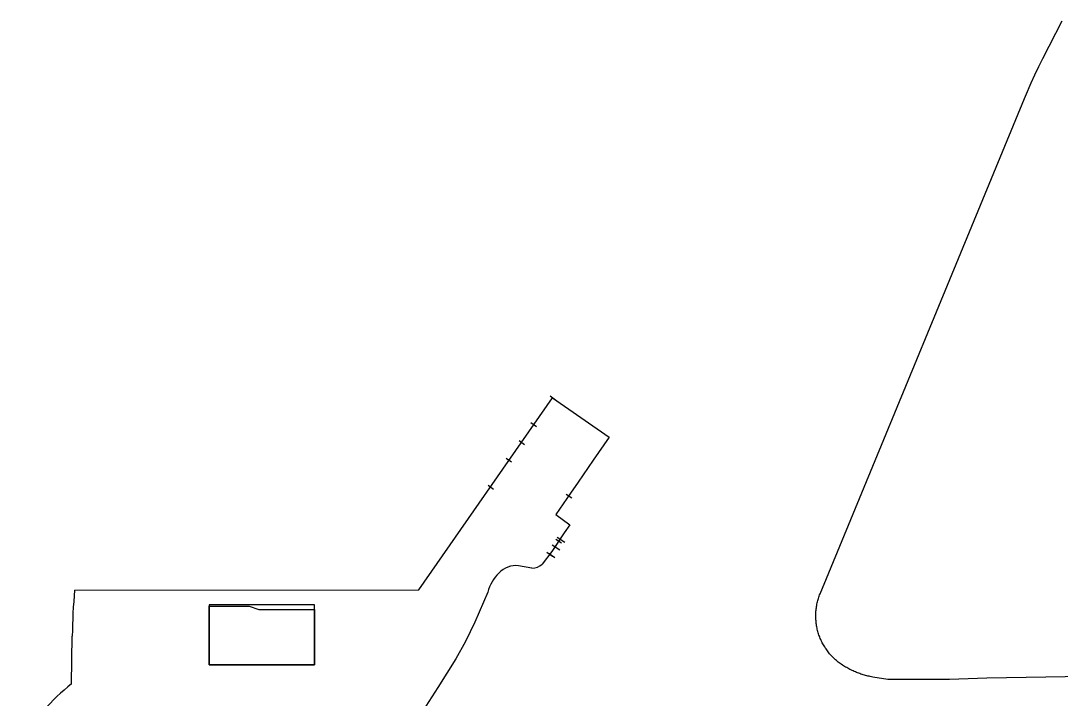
# Model space of a CAD drawing. Extents: x 833948 to 835387, y 817738 to 818666.
# Drawn here: x 833976 to 834667, y 818199 to 818650 of the extents above; entities that cross this region are included whole.
import ezdxf

# ---------------------------------------------------------------- set-up
doc = ezdxf.new("R2010")
doc.units = 0
doc.layers.add('KL6646D_Sht2_dgn', color=7, linetype='Continuous')

msp = doc.modelspace()

# ---------------------------------------------------------------- linework, layer by layer
at = {"layer": 'KL6646D_Sht2_dgn'}
for p, q in [((834240.04, 818271.92), (834328.83, 818399.5)), ((834330.95, 818398.02), (834327.25, 818400.58)), ((834328.83, 818399.5), (834366.57, 818373.35)), ((834318.27, 818380.3), (834314.57, 818382.86)), ((834310.35, 818368.35), (834306.65, 818370.92)), ((834366.57, 818373.35), (834355.83, 818358.18)), ((834301.73, 818356.67), (834298.03, 818359.23)), ((834355.83, 818358.18), (834346.06, 818343.55)), ((834346.06, 818343.55), (834340.9, 818336.18)), ((834289.75, 818338.68), (834286.05, 818341.25)), ((834340.9, 818336.18), (834331.16, 818321.97)), ((834338.09, 818335.55), (834341.84, 818333.06)), ((834331.16, 818321.97), (834340.39, 818315.22)), ((834340.39, 818315.22), (834336.62, 818309.83)), ((834336.62, 818309.83), (834328.55, 818297.51)), ((834328.72, 818301.88), (834332.47, 818299.39)), ((834330.01, 818301.06), (834333.76, 818298.58)), ((834331.15, 818305.6), (834334.9, 818303.12)), ((834332.1, 818307.02), (834335.85, 818304.53)), ((834333.41, 818306.15), (834337.16, 818303.67)), ((834328.55, 818297.51), (834322.06, 818288.94)), ((834325.18, 818296.86), (834328.93, 818294.38)), ((834326.6, 818295.98), (834330.36, 818293.5)), ((834315.24, 818286.34), (834306.35, 818287.92)), ((834011.29, 818271.75), (834240.04, 818271.92)), ((834285.96, 818270.4), (834277.18, 818250.39)), ((834277.18, 818250.39), (834271, 818237.55)), ((834009.29, 818209.37), (834009.75, 818241.21)), ((834271, 818237.55), (834264.65, 818226.05)), ((834264.65, 818226.05), (834252.66, 818207.07)), ((834252.66, 818207.07), (834242.75, 818191.42))]:
    msp.add_line(p, q, dxfattribs=at)
msp.add_lwpolyline([(834813.06, 818216.59), (834617.65, 818213.12), (834592.85, 818212.37), (834551.66, 818212.24), (834541.71, 818213.99), (834540.87, 818214.14), (834540.09, 818214.3), (834539.3, 818214.47), (834538.52, 818214.65), (834537.75, 818214.84), (834536.97, 818215.04), (834536.2, 818215.26), (834535.44, 818215.48), (834534.67, 818215.72), (834533.91, 818215.97), (834533.15, 818216.23), (834532.4, 818216.5), (834531.65, 818216.78), (834530.91, 818217.07), (834530.17, 818217.38), (834529.43, 818217.69), (834528.7, 818218.02), (834527.98, 818218.35), (834527.26, 818218.7), (834526.54, 818219.06), (834525.83, 818219.43), (834525.13, 818219.81), (834524.43, 818220.2), (834523.73, 818220.6), (834523.05, 818221.01), (834522.37, 818221.43), (834521.69, 818221.86), (834521.62, 818221.9), (834520.77, 818222.47), (834520.12, 818222.93), (834519.47, 818223.41), (834518.84, 818223.89), (834518.21, 818224.39), (834517.6, 818224.91), (834516.99, 818225.43), (834516.4, 818225.97), (834515.82, 818226.52), (834515.25, 818227.08), (834514.69, 818227.65), (834514.14, 818228.23), (834513.61, 818228.83), (834513.09, 818229.44), (834512.58, 818230.05), (834512.08, 818230.68), (834511.6, 818231.32), (834511.12, 818231.96), (834510.67, 818232.62), (834510.22, 818233.28), (834509.79, 818233.96), (834509.38, 818234.64), (834508.97, 818235.33), (834508.59, 818236.03), (834508.21, 818236.74), (834507.85, 818237.45), (834507.51, 818238.18), (834507.18, 818238.91), (834506.86, 818239.64), (834506.57, 818240.38), (834506.28, 818241.13), (834506.01, 818241.88), (834505.76, 818242.64), (834505.52, 818243.41), (834505.3, 818244.18), (834505.09, 818244.95), (834504.9, 818245.73), (834504.73, 818246.51), (834504.57, 818247.29), (834504.43, 818248.08), (834504.31, 818248.87), (834504.2, 818249.66), (834504.1, 818250.46), (834504.03, 818251.25), (834503.97, 818252.05), (834503.92, 818252.85), (834503.89, 818253.65), (834503.88, 818254.45), (834503.89, 818255.25), (834503.91, 818256.05), (834503.95, 818256.85), (834504, 818257.64), (834504.07, 818258.44), (834504.16, 818259.24), (834504.26, 818260.03), (834504.38, 818260.82), (834504.52, 818261.61), (834504.67, 818262.39), (834504.84, 818263.18), (834505.02, 818263.96), (834505.22, 818264.73), (834505.44, 818265.5), (834505.67, 818266.27), (834505.91, 818267.03), (834506.18, 818267.78), (834506.46, 818268.53), (834506.75, 818269.28), (834642.54, 818598.54), (834643.17, 818600), (834646.97, 818608.81), (834649.49, 818614.26), (834652.1, 818619.67), (834654.8, 818625.03), (834667.71, 818650.12)], dxfattribs=at)
for points in [[(834100.68, 818262.03), (834100.68, 818258.84), (834100.69, 818222.02), (834170.73, 818221.98), (834170.67, 818249.92), (834170.64, 818262.02)], [(834127.34, 818261.06), (834133.84, 818258.76), (834170.65, 818258.76), (834170.73, 818221.98), (834100.69, 818222.02), (834100.68, 818261.06)]]:
    msp.add_lwpolyline(points, close=True, dxfattribs=at)
for centre, radius, start, end in [((834304.7, 818272.16), 15.85, 84.02141, 136.33843), ((834315.04, 818297.07), 10.74, 271.03424, 310.78501), ((834312.48, 818263.66), 27.36, 134.7143, 165.74545), ((834414.14, 818236.18), 404.42, 174.95413, 179.28738), ((834097.59, 818097.58), 142.46, 128.30422, 148.94204)]:
    msp.add_arc(centre, radius, start, end, dxfattribs=at)

doc.saveas('drawing.dxf')
